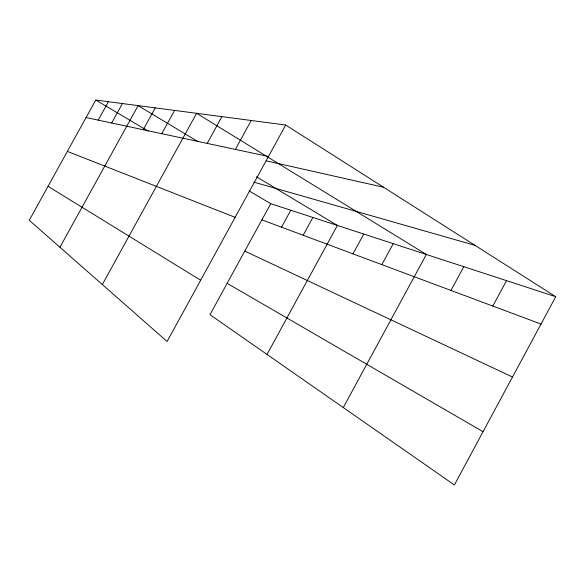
<?xml version="1.0" encoding="UTF-8"?>
<svg xmlns="http://www.w3.org/2000/svg" width="585" height="585" viewBox="0 0 585 585"><rect width="100%" height="100%" fill="white"/><g stroke="black" fill="none" stroke-linecap="round" stroke-linejoin="round"><path stroke-width="0.88" d="M555.75 296.705L454.369 484.958L209.986 314.693L270.731 203.69L555.75 296.705L285.707 125.036L95.772 100.042L29.25 220.282L167.098 341.494L285.707 125.036M450.955 290.438L463.803 266.702M492.811 306.065L506.537 280.646M381.837 264.632L393.23 243.667M343.285 407.562L426.341 254.475L196.597 113.314L102.338 284.551M303.162 235.258L312.887 217.452M267.031 354.437L337.355 225.437L256.457 176.78M352.974 253.853L363.76 234.051M281.524 227.177L290.789 210.234M207.178 143.383L221.876 116.642M235.36 149.402L251.228 120.503M59.933 247.265L138.133 105.622L198.008 141.629M143.193 129.731L155.252 107.874M161.76 133.694L174.586 110.419M98.214 120.13L108.4 101.71M111.691 123.004L122.44 103.552M86.09 117.541L268.486 156.473M266.095 160.795L383.577 187.251M253.817 182.125L474.976 245.356M261.883 219.85L541.015 324.061M67.37 151.391L235.133 217.335M244.786 251.097L512.504 377.011M227.141 283.345L483.042 431.708M95.772 100.042L148.261 131.142M249.181 190.922L270.731 203.69M48.043 186.322L200.662 280.244"/></g></svg>
